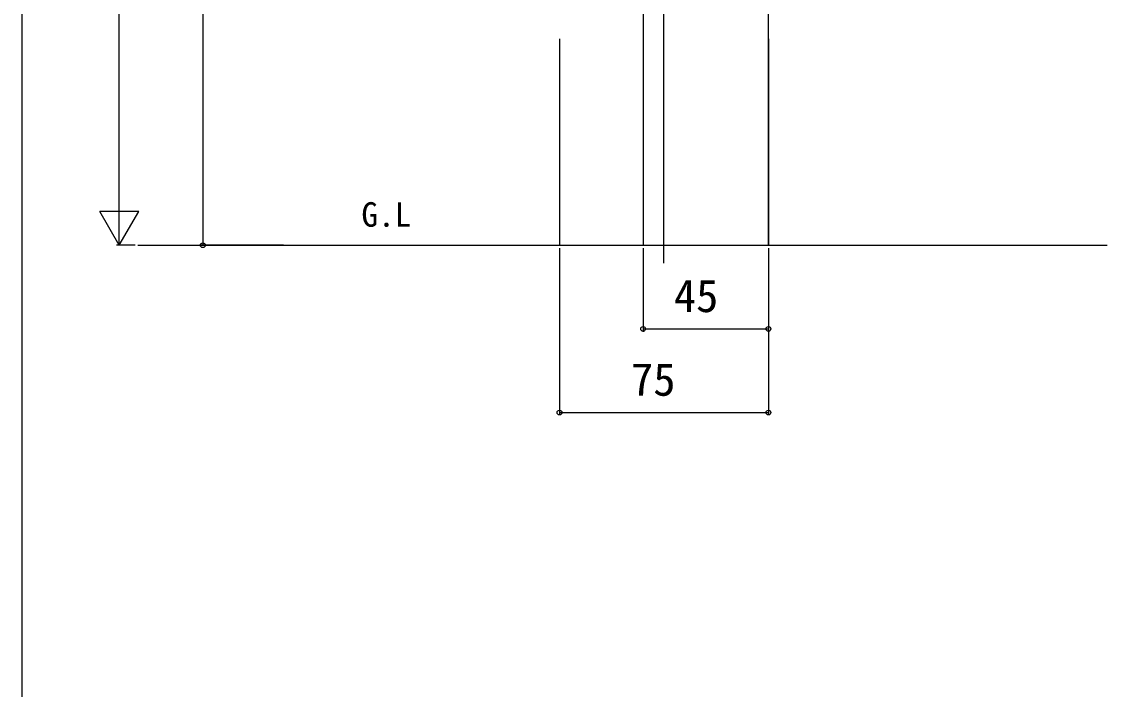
# Model space of a CAD drawing. Units: millimetres, scale not verified. Extents: x -700 to 700, y -1043 to 1037.
# Drawn here: x -700 to -310.4, y -331.4 to -92 of the extents above; entities that cross this region are included whole.
import ezdxf
from ezdxf.enums import TextEntityAlignment as Align

# ---------------------------------------------------------------- set-up
doc = ezdxf.new("R2010")
doc.units = ezdxf.units.MM
doc.header["$LTSCALE"] = 6
for name, color, linetype in [('0-2_USER1', 3, 'Continuous'), ('0-4_YKK_12', 2, 'Continuous'), ('0-6_YKK_D', 6, 'Continuous'), ('0-7_YKK_ZWAK', 7, 'Continuous'), ('0-8_YSS_K', 3, 'Continuous')]:
    doc.layers.add(name, color=color, linetype=linetype)
doc.styles.add('ＭＳ ゴシック', font='')
doc.styles.get('ＭＳ ゴシック').set_extended_font_data('MS Gothic')

msp = doc.modelspace()

# ---------------------------------------------------------------- linework, layer by layer
at = {"layer": '0-4_YKK_12'}
for p, q in [((-469.501, -178.615), (-469.501, 264.531)), ((-507.001, -98.2), (-507.001, -172.2)), ((-432.001, -98.2), (-432.001, -172.2))]:
    msp.add_line(p, q, dxfattribs=at)
msp.add_lwpolyline([(-432.001, -172.2), (-432.001, -40.2), (-477.001, -40.2), (-477.001, -172.2)], dxfattribs=at)
at = {"layer": '0-6_YKK_D'}
for p, q in [((-665, -158.2), (-665, 513.8)), ((-635, 119.8), (-635, -172.2)), ((-665, -172.2), (-665, -147.951)), ((-665, -172.2), (-672, -160.076)), ((-658, -160.076), (-672, -160.076)), ((-665, -172.2), (-658, -160.076)), ((-659.311, -172.2), (-666, -172.2)), ((-606, -172.2), (-636, -172.2)), ((-507.001, -173.2), (-507.001, -233.2)), ((-477.001, -173.2), (-477.001, -203.2)), ((-432.001, -173.2), (-432.001, -233.2)), ((-432.001, -173.2), (-432.001, -203.2)), ((-477.001, -202.2), (-432.001, -202.2)), ((-507.001, -232.2), (-432.001, -232.2))]:
    msp.add_line(p, q, dxfattribs=at)
for centre in [(-635, -172.2), (-477.001, -202.2), (-432.001, -202.2), (-507.001, -232.2), (-432.001, -232.2)]:
    msp.add_circle(centre, 0.85, dxfattribs=at)
at = {"layer": '0-7_YKK_ZWAK'}
msp.add_line((-700, 996.8), (-700, -1043.2), dxfattribs=at)
at = {"layer": '0-8_YSS_K'}
msp.add_line((-658.311, -172.2), (-310.403, -172.2), dxfattribs=at)

# ---------------------------------------------------------------- texts
at = {"layer": '0-2_USER1', "style": 'ＭＳ ゴシック'}
msp.add_text('G.L', height=8.798, dxfattribs=at).set_placement((-578.091, -168.2), align=Align.BOTTOM_LEFT)
at = {"layer": '0-6_YKK_D', "style": 'ＭＳ ゴシック'}
for s, p in [('45', (-465.956, -199.7)), ('75', (-481.319, -229.7))]:
    msp.add_text(s, height=11.73, dxfattribs=at).set_placement(p, align=Align.BOTTOM_LEFT)

doc.saveas('drawing.dxf')
